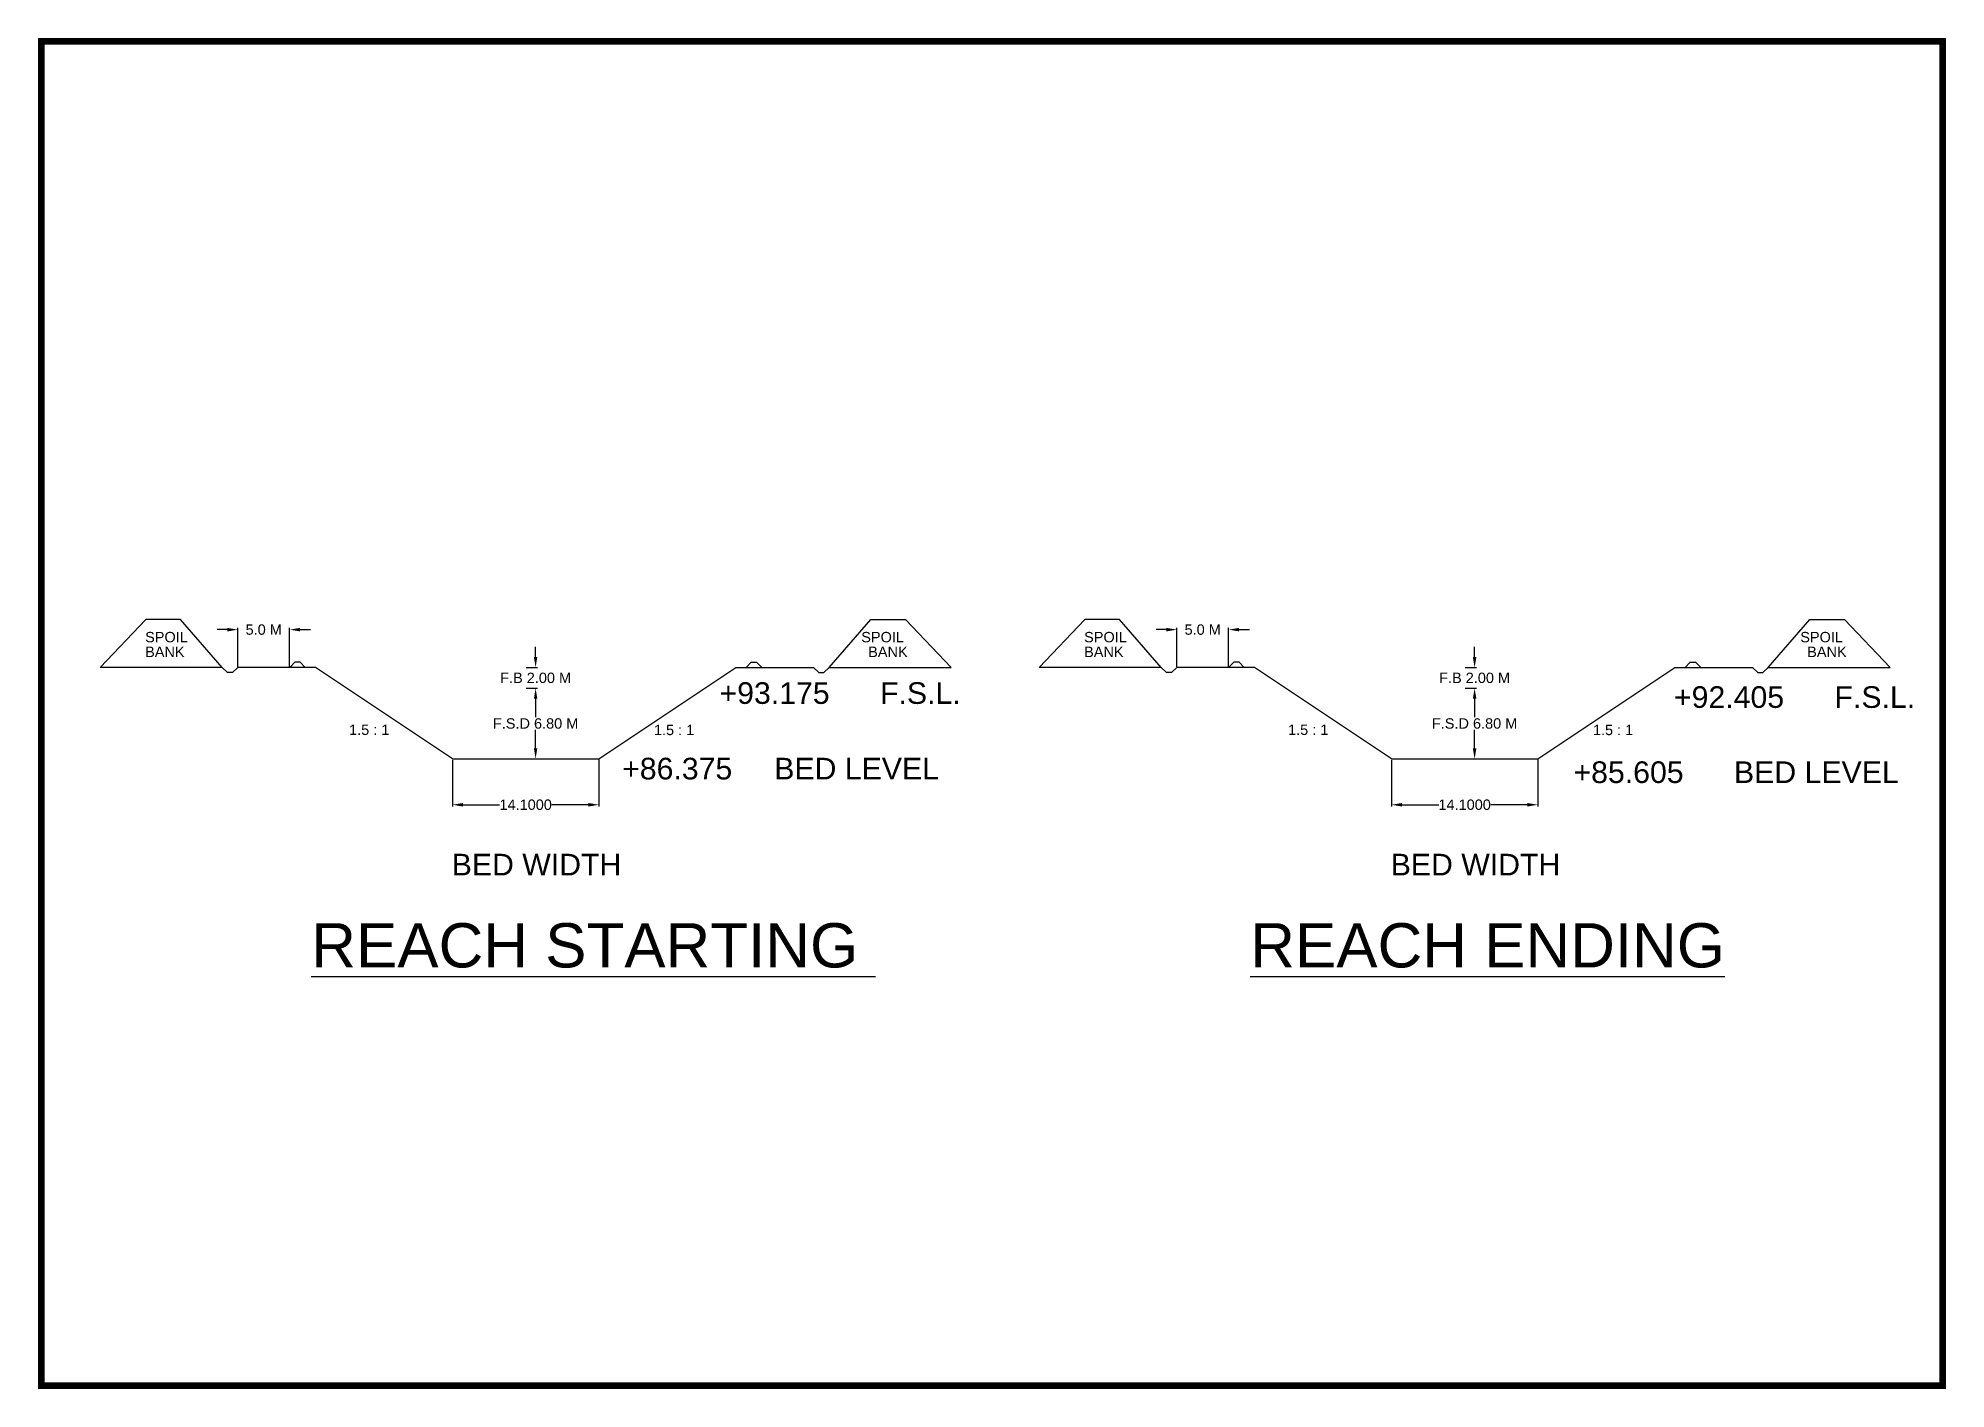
# Model space of a CAD drawing. Header units: inches. Extents: x 17 to 201, y 46 to 176.
import ezdxf

# ---------------------------------------------------------------- set-up
doc = ezdxf.new("R2010")
doc.units = ezdxf.units.IN
doc.header["$MEASUREMENT"] = 0
doc.layers.add('TEXT', color=5, linetype='Continuous')
doc.styles.get("Standard").update_dxf_attribs({"font": 'arial.ttf'})
doc.dimstyles.get("Standard").update_dxf_attribs({"dimtxt": 0.18, "dimasz": 0.18, "dimexe": 0.18, "dimexo": 0.0625, "dimgap": 0.09, "dimtad": 0, "dimtih": 1, "dimtoh": 1, "dimdec": 4, "dimzin": 0, "dimdsep": 46, "dimtxsty": 'Standard', "dimcen": 0.09, "dimadec": 0, "dimazin": 0, "dimtfac": 1, "dimtdec": 4, "dimtofl": 0, "dimtmove": 0, "dimatfit": 3, "dimfxl": 0, "dimtolj": 1, "dimtzin": 0, "dimarcsym": 0})

# ---------------------------------------------------------------- blocks, each defined once
blk = doc.blocks.new('*D1')
at = {"color": 0, "lineweight": -2}
for p, q in [((56.71, 106.58), (56.71, 102.09)), ((70.81, 106.64), (70.81, 102.09)), ((57.71, 102.27), (61.25, 102.27)), ((69.81, 102.27), (66.27, 102.27))]:
    blk.add_line(p, q, dxfattribs=at)
at = {"color": 0}
for points in [[(57.71, 102.44), (57.71, 102.1), (56.71, 102.27)], [(69.81, 102.44), (69.81, 102.1), (70.81, 102.27)]]:
    blk.add_solid(points, dxfattribs=at)
at = {"layer": 'Defpoints', "color": 0}
for p in [(70.81, 106.7), (56.71, 106.64), (70.81, 102.27)]:
    blk.add_point(p, dxfattribs=at)
at = {"color": 0, "insert": (63.76, 102.27), "char_height": 1, "attachment_point": 5}
blk.add_mtext('\\A1;14.1000', dxfattribs=at)
blk = doc.blocks.new('*D3')
at = {"color": 0, "lineweight": -2}
for p, q in [((63.82, 113.5), (64.9, 113.5)), ((64.72, 112.5), (64.72, 110.71)), ((64.72, 107.7), (64.72, 109.5)), ((63.82, 106.7), (64.9, 106.7))]:
    blk.add_line(p, q, dxfattribs=at)
at = {"color": 0}
for points in [[(64.55, 112.5), (64.88, 112.5), (64.72, 113.5)], [(64.55, 107.7), (64.88, 107.7), (64.72, 106.7)]]:
    blk.add_solid(points, dxfattribs=at)
at = {"layer": 'Defpoints', "color": 0}
for p in [(63.76, 113.5), (64.72, 113.5), (63.76, 106.7)]:
    blk.add_point(p, dxfattribs=at)
at = {"color": 0, "insert": (64.72, 110.1), "char_height": 1, "attachment_point": 5}
blk.add_mtext('\\A1;F.S.D 6.80 M', dxfattribs=at)
blk = doc.blocks.new('*D2')
at = {"color": 0, "lineweight": -2}
for p, q in [((64.72, 116.5), (64.72, 117.5)), ((63.82, 115.5), (64.9, 115.5)), ((63.89, 113.5), (64.9, 113.5)), ((64.72, 112.5), (64.72, 111.5))]:
    blk.add_line(p, q, dxfattribs=at)
at = {"color": 0}
for points in [[(64.55, 116.5), (64.88, 116.5), (64.72, 115.5)], [(64.55, 112.5), (64.88, 112.5), (64.72, 113.5)]]:
    blk.add_solid(points, dxfattribs=at)
at = {"layer": 'Defpoints', "color": 0}
for p in [(63.76, 115.5), (64.72, 115.5), (63.82, 113.5)]:
    blk.add_point(p, dxfattribs=at)
at = {"color": 0, "insert": (64.72, 114.5), "char_height": 1, "attachment_point": 5}
blk.add_mtext('\\A1;F.B 2.00 M', dxfattribs=at)
blk = doc.blocks.new('*D4')
at = {"color": 0, "lineweight": -2}
for p, q in [((35.01, 119.15), (34.01, 119.15)), ((36.01, 115.57), (36.01, 119.33)), ((41.01, 115.57), (41.01, 119.33)), ((42.01, 119.15), (43.01, 119.15))]:
    blk.add_line(p, q, dxfattribs=at)
at = {"color": 0}
for points in [[(35.01, 119.32), (35.01, 118.98), (36.01, 119.15)], [(42.01, 119.32), (42.01, 118.98), (41.01, 119.15)]]:
    blk.add_solid(points, dxfattribs=at)
at = {"layer": 'Defpoints', "color": 0}
for p in [(41.01, 119.15), (36.01, 115.5), (41.01, 115.5)]:
    blk.add_point(p, dxfattribs=at)
at = {"color": 0, "insert": (38.51, 119.15), "char_height": 1, "attachment_point": 5}
blk.add_mtext('\\A1;5.0 M', dxfattribs=at)
blk = doc.blocks.new('*D5')
at = {"color": 0, "lineweight": -2}
for p, q in [((147.22, 106.58), (147.22, 102.09)), ((161.32, 106.64), (161.32, 102.09)), ((148.22, 102.27), (151.77, 102.27)), ((160.32, 102.27), (156.78, 102.27))]:
    blk.add_line(p, q, dxfattribs=at)
at = {"color": 0}
for points in [[(148.22, 102.44), (148.22, 102.1), (147.22, 102.27)], [(160.32, 102.44), (160.32, 102.1), (161.32, 102.27)]]:
    blk.add_solid(points, dxfattribs=at)
at = {"layer": 'Defpoints', "color": 0}
for p in [(161.32, 106.7), (147.22, 106.64), (161.32, 102.27)]:
    blk.add_point(p, dxfattribs=at)
at = {"color": 0, "insert": (154.27, 102.27), "char_height": 1, "attachment_point": 5}
blk.add_mtext('\\A1;14.1000', dxfattribs=at)
blk = doc.blocks.new('*D7')
at = {"color": 0, "lineweight": -2}
for p, q in [((154.33, 113.5), (155.41, 113.5)), ((155.23, 112.5), (155.23, 110.71)), ((155.23, 107.7), (155.23, 109.5)), ((154.33, 106.7), (155.41, 106.7))]:
    blk.add_line(p, q, dxfattribs=at)
at = {"color": 0}
for points in [[(155.06, 112.5), (155.4, 112.5), (155.23, 113.5)], [(155.06, 107.7), (155.4, 107.7), (155.23, 106.7)]]:
    blk.add_solid(points, dxfattribs=at)
at = {"layer": 'Defpoints', "color": 0}
for p in [(154.27, 113.5), (155.23, 113.5), (154.27, 106.7)]:
    blk.add_point(p, dxfattribs=at)
at = {"color": 0, "insert": (155.23, 110.1), "char_height": 1, "attachment_point": 5}
blk.add_mtext('\\A1;F.S.D 6.80 M', dxfattribs=at)
blk = doc.blocks.new('*D6')
at = {"color": 0, "lineweight": -2}
for p, q in [((155.23, 116.5), (155.23, 117.5)), ((154.33, 115.5), (155.41, 115.5)), ((154.4, 113.5), (155.41, 113.5)), ((155.23, 112.5), (155.23, 111.5))]:
    blk.add_line(p, q, dxfattribs=at)
at = {"color": 0}
for points in [[(155.06, 116.5), (155.4, 116.5), (155.23, 115.5)], [(155.06, 112.5), (155.4, 112.5), (155.23, 113.5)]]:
    blk.add_solid(points, dxfattribs=at)
at = {"layer": 'Defpoints', "color": 0}
for p in [(154.27, 115.5), (155.23, 115.5), (154.33, 113.5)]:
    blk.add_point(p, dxfattribs=at)
at = {"color": 0, "insert": (155.23, 114.5), "char_height": 1, "attachment_point": 5}
blk.add_mtext('\\A1;F.B 2.00 M', dxfattribs=at)
blk = doc.blocks.new('*D8')
at = {"color": 0, "lineweight": -2}
for p, q in [((125.52, 119.15), (124.52, 119.15)), ((126.52, 115.57), (126.52, 119.33)), ((131.52, 115.57), (131.52, 119.33)), ((132.52, 119.15), (133.52, 119.15))]:
    blk.add_line(p, q, dxfattribs=at)
at = {"color": 0}
for points in [[(125.52, 119.32), (125.52, 118.98), (126.52, 119.15)], [(132.52, 119.32), (132.52, 118.98), (131.52, 119.15)]]:
    blk.add_solid(points, dxfattribs=at)
at = {"layer": 'Defpoints', "color": 0}
for p in [(131.52, 119.15), (126.52, 115.5), (131.52, 115.5)]:
    blk.add_point(p, dxfattribs=at)
at = {"color": 0, "insert": (129.02, 119.15), "char_height": 1, "attachment_point": 5}
blk.add_mtext('\\A1;5.0 M', dxfattribs=at)

msp = doc.modelspace()

# ---------------------------------------------------------------- linework, layer by layer
at = {"color": 106}
for p, q in [((27.14495, 120.11413), (22.74433, 115.50417)), ((30.49345, 120.11413), (27.14495, 120.11413)), ((34.51029, 115.50417), (30.49345, 120.11413)), ((93.01029, 115.50417), (97.02713, 120.11413)), ((97.02713, 120.11413), (100.37563, 120.11413)), ((100.37563, 120.11413), (104.77626, 115.50417)), ((117.65705, 120.11413), (113.25642, 115.50417)), ((121.00554, 120.11413), (117.65705, 120.11413)), ((125.02238, 115.50417), (121.00554, 120.11413)), ((183.52238, 115.50417), (187.53922, 120.11413)), ((187.53922, 120.11413), (190.88772, 120.11413)), ((190.88772, 120.11413), (195.28835, 115.50417)), ((41.51029, 116.00417), (41.01029, 115.50417)), ((42.01029, 116.00417), (41.51029, 116.00417)), ((42.01029, 116.00417), (42.51029, 115.50417)), ((85.51029, 116.00417), (85.01029, 115.50417)), ((85.51029, 116.00417), (86.01029, 116.00417)), ((86.01029, 116.00417), (86.51029, 115.50417)), ((132.02238, 116.00417), (131.52238, 115.50417)), ((132.52238, 116.00417), (132.02238, 116.00417)), ((132.52238, 116.00417), (133.02238, 115.50417)), ((176.02238, 116.00417), (175.52238, 115.50417)), ((176.02238, 116.00417), (176.52238, 116.00417)), ((176.52238, 116.00417), (177.02238, 115.50417)), ((34.51029, 115.50417), (22.74433, 115.50417)), ((35.01029, 115.00417), (34.51029, 115.50417)), ((35.51029, 115.00417), (35.01029, 115.00417)), ((35.51029, 115.00417), (36.01029, 115.50417)), ((43.51029, 115.50417), (36.01029, 115.50417)), ((56.71029, 106.70417), (43.51029, 115.50417)), ((70.81029, 106.70417), (84.01029, 115.50417)), ((84.01029, 115.50417), (91.51029, 115.50417)), ((92.01029, 115.00417), (91.51029, 115.50417)), ((92.01029, 115.00417), (92.51029, 115.00417)), ((92.51029, 115.00417), (93.01029, 115.50417)), ((93.01029, 115.50417), (104.77626, 115.50417)), ((125.02238, 115.50417), (113.25642, 115.50417)), ((125.52238, 115.00417), (125.02238, 115.50417)), ((126.02238, 115.00417), (125.52238, 115.00417)), ((126.02238, 115.00417), (126.52238, 115.50417)), ((134.02238, 115.50417), (126.52238, 115.50417)), ((147.22238, 106.70417), (134.02238, 115.50417)), ((161.32238, 106.70417), (174.52238, 115.50417)), ((174.52238, 115.50417), (182.02238, 115.50417)), ((182.52238, 115.00417), (182.02238, 115.50417)), ((182.52238, 115.00417), (183.02238, 115.00417)), ((183.02238, 115.00417), (183.52238, 115.50417)), ((183.52238, 115.50417), (195.28835, 115.50417)), ((56.71029, 106.70417), (70.81029, 106.70417)), ((147.22238, 106.70417), (161.32238, 106.70417))]:
    msp.add_line(p, q, dxfattribs=at)
at = {"layer": 'TEXT', "lineweight": 25, "ltscale": 0.2, "const_width": 0.61707}
msp.add_lwpolyline([(17.07476, 175.86036), (200.34575, 175.86036), (200.34575, 46.27481), (17.07476, 46.27481)], close=True, dxfattribs=at)

# ---------------------------------------------------------------- texts
at = {"color": 106}
for s, p in [('SPOIL', (27.07732, 117.9325)), ('SPOIL', (96.10993, 117.9325)), ('SPOIL', (117.58942, 117.9325)), ('SPOIL', (186.62202, 117.9325)), ('BANK', (27.07732, 116.51046)), ('BANK', (96.77659, 116.51046)), ('BANK', (117.58942, 116.51046)), ('BANK', (187.28869, 116.51046)), ('1.5 : 1', (46.73863, 109.00066)), ('1.5 : 1', (76.12277, 108.98223)), ('1.5 : 1', (137.25072, 109.00066)), ('1.5 : 1', (166.63486, 108.98223))]:
    msp.add_text(s, height=1, dxfattribs=at).set_placement(p)
at = {"layer": 'TEXT', "color": 106, "lineweight": 25, "ltscale": 0.2}
for s, height, p in [('+93.175      F.S.L.', 2.0864248, (82.44425, 111.99472)), ('+92.405      F.S.L.', 2.0864248, (174.44961, 111.60832)), ('+86.375     BED LEVEL', 2.0864248, (73.05785, 104.71174)), ('+85.605      BED LEVEL', 2.0864248, (164.76004, 104.36739)), ('BED WIDTH', 2.086425, (56.6296, 95.45919)), ('BED WIDTH', 2.086425, (147.1417, 95.45919)), ('%%UREACH STARTING ', 4.2719994, (43.09464, 86.58434)), ('%%UREACH ENDING', 4.2719994, (133.60673, 86.58434))]:
    msp.add_text(s, height=height, dxfattribs=at).set_placement(p)

# ---------------------------------------------------------------- dimensions: what is measured, and where the dimension line sits
at = {"color": 106}
for base, p1, p2, picture, middle in [((41.01029, 119.14885), (36.01029, 115.50417), (41.01029, 115.50417), '*D4', (38.51029, 119.14885)), ((131.52238, 119.14885), (126.52238, 115.50417), (131.52238, 115.50417), '*D8', (129.02238, 119.14885))]:
    dim = msp.add_linear_dim(base=base, p1=p1, p2=p2, text='5.0 M', dimstyle='Standard', override={"dimtxt": 1, "dimasz": 1}, dxfattribs=at)
    dim.commit()
    dim.dimension.update_dxf_attribs({"geometry": picture, "text_midpoint": middle})
for base, p1, p2, text, picture, middle in [((64.71637, 115.50417), (63.82279, 113.50417), (63.76029, 115.50417), 'F.B 2.00 M', '*D2', (64.71637, 114.50417)), ((155.22846, 115.50417), (154.33488, 113.50417), (154.27238, 115.50417), 'F.B 2.00 M', '*D6', (155.22846, 114.50417)), ((64.71637, 113.50417), (63.76029, 106.70417), (63.76029, 113.50417), 'F.S.D 6.80 M', '*D3', (64.71637, 110.10417)), ((155.22846, 113.50417), (154.27238, 106.70417), (154.27238, 113.50417), 'F.S.D 6.80 M', '*D7', (155.22846, 110.10417))]:
    dim = msp.add_linear_dim(base=base, p1=p1, p2=p2, angle=90, text=text, dimstyle='Standard', override={"dimtxt": 1, "dimasz": 1}, dxfattribs=at)
    dim.commit()
    dim.dimension.update_dxf_attribs({"geometry": picture, "text_midpoint": middle})
for base, p1, p2, picture, middle in [((70.81029, 102.27094), (56.71029, 106.64167), (70.81029, 106.70417), '*D1', (63.76029, 102.27094)), ((161.32238, 102.27094), (147.22238, 106.64167), (161.32238, 106.70417), '*D5', (154.27238, 102.27094))]:
    dim = msp.add_linear_dim(base=base, p1=p1, p2=p2, dimstyle='Standard', override={"dimtxt": 1, "dimasz": 1}, dxfattribs=at)
    dim.commit()
    dim.dimension.update_dxf_attribs({"geometry": picture, "text_midpoint": middle})

doc.saveas('drawing.dxf')
